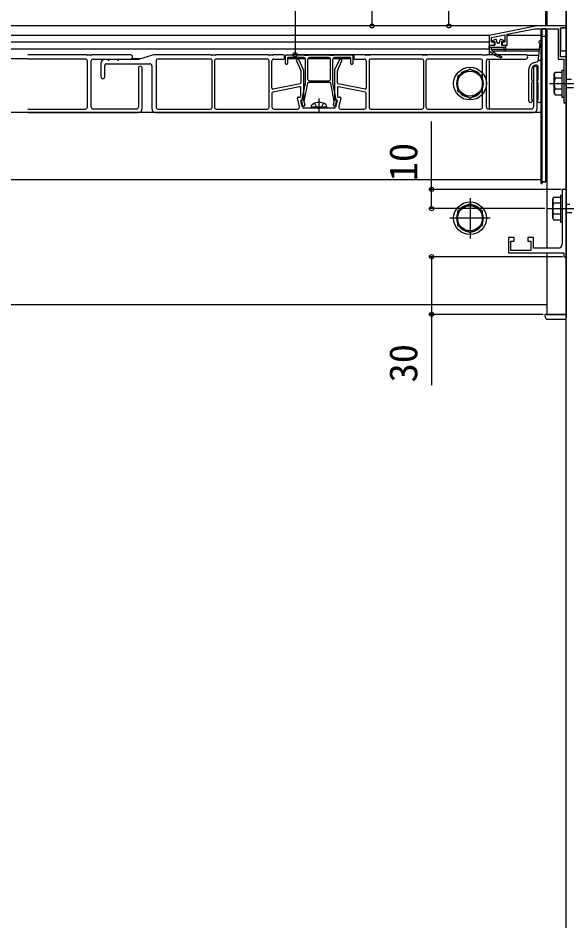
# Model space of a CAD drawing. Units: millimetres, scale not verified. Extents: x -875 to 875, y -1304 to 1296.
# Drawn here: x 290 to 575.4, y 16.9 to 489.9 of the extents above; entities that cross this region are included whole.
import ezdxf
from ezdxf.enums import TextEntityAlignment as Align

# ---------------------------------------------------------------- set-up
doc = ezdxf.new("R2010")
doc.units = ezdxf.units.MM
doc.header["$LTSCALE"] = 8
for name, color, linetype in [('0-2_YKK_11', 7, 'Continuous'), ('0-4_YKK_12', 2, 'Continuous'), ('0-5_YKK_13', 4, 'Continuous'), ('0-6_YKK_D', 6, 'Continuous'), ('0-8_YSS_K', 3, 'Continuous')]:
    doc.layers.add(name, color=color, linetype=linetype)
doc.styles.add('ＭＳ ゴシック', font='')
doc.styles.get('ＭＳ ゴシック').set_extended_font_data('MS Gothic')

msp = doc.modelspace()

# ---------------------------------------------------------------- linework, layer by layer
at = {"layer": '0-2_YKK_11'}
msp.add_lwpolyline([(560, 485.9), (535, 480.9), (535, 475.9), (537.7, 475.9), (537.7, 477.4), (536.2, 477.4), (536.2, 479.916), (543.2, 481.316), (543.2, 477.4), (541.7, 477.4), (541.7, 475.9), (544.4, 475.9), (544.4, 481.556), (558.619, 484.4), (570.8, 484.4), (570.8, 468.7), (573.8, 468.7), (573.8, 456.358), (573.92, 456.175), (573.92, 455.625), (573.8, 455.442), (573.8, 445.9), (575, 445.9), (575, 469.9), (572, 469.9), (572, 484.9), (575, 484.9), (575, 485.9)], close=True, dxfattribs=at)
for points in [[(575, 365.9), (575, 400.9), (573, 400.9), (573, 391.358), (573.12, 391.175), (573.12, 390.625), (573, 390.442), (573, 372.4)], [(571, 370.4), (558, 370.4), (558, 375.9), (555, 375.9), (555, 373.9), (556.7, 373.9), (556.7, 369.2), (546.3, 369.2), (546.3, 373.9), (548, 373.9), (548, 375.9), (545, 375.9), (545, 367.9), (573.8, 367.9), (573.8, 365.9), (575, 365.9)]]:
    msp.add_lwpolyline(points, dxfattribs=at)
msp.add_arc((571, 372.4), 2, 270.00001, 359.99999, dxfattribs=at)
at = {"layer": '0-4_YKK_12'}
for p, q in [((564.5, 485.9), (564.5, 493.9)), ((565, 495.9), (565, 485.898)), ((564.5, 485.9), (72.133, 485.9)), ((565, 485.9), (72.133, 485.9)), ((565, 485.9), (565, 485.898)), ((565, 485.9), (565, 485.898)), ((565, 484.4), (565, 370.4)), ((565, 484.4), (565, 370.4)), ((535.128, 480.9), (72.439, 480.9)), ((562, 480.9), (544.4, 480.9)), ((562, 405.9), (562, 480.9)), ((565, 480.9), (564.5, 480.9)), ((535, 473.9), (103, 473.9)), ((535, 477.4), (117.5, 477.4)), ((535, 477.4), (535, 470.9)), ((542.777, 473.6), (536.2, 473.6)), ((561.005, 473.6), (543.4, 473.6)), ((295, 468.772), (285, 468.772)), ((353.691, 468.772), (348.792, 468.772)), ((439.428, 468.772), (430, 468.772)), ((452.428, 468.772), (440.572, 468.772)), ((463, 468.772), (453.572, 468.772)), ((535.11, 472.782), (535, 472.782)), ((535, 468.7), (535, 442.954)), ((560.919, 472.782), (536.824, 472.782)), ((560.689, 470.6), (554.729, 470.6)), ((562, 440.9), (15.5, 440.9)), ((562, 405.9), (15.5, 405.9)), ((525, 396.4), (525, 375.4)), ((535.5, 385.9), (514.5, 385.9)), ((565, 367.9), (565, 340.9)), ((565, 367.9), (565, 335.9))]:
    msp.add_line(p, q, dxfattribs=at)
for points in [[(575, 495.9), (575, 335.9), (565, 335.9)], [(565, 340.9), (92.093, 340.9), (12.5, 340.9)]]:
    msp.add_lwpolyline(points, dxfattribs=at)
at = {"layer": '0-5_YKK_13'}
for p, q in [((562, 403.9), (562, 484.4)), ((562, 484.4), (562.5, 484.4)), ((562.5, 404.9), (562.5, 484.4)), ((564.5, 484.4), (562.5, 484.4)), ((562.5, 403.9), (562.5, 484.4)), ((564.5, 404.9), (564.5, 484.4)), ((572, 484.1), (572, 473.7)), ((574.2, 484.9), (572.8, 484.9)), ((575, 473.7), (575, 484.1)), ((538.32, 478.857), (536.885, 478.262)), ((539.14, 477.107), (538.725, 478.657)), ((540.259, 477.107), (540.675, 478.657)), ((542.515, 478.262), (541.079, 478.857)), ((562, 480.4), (562.5, 480.4)), ((564.5, 480.4), (562.5, 480.4)), ((535, 474.684), (535, 473.015)), ((535.3, 475.884), (538, 475.884)), ((536.2, 473.384), (536.2, 474.684)), ((538, 477.684), (537, 477.684)), ((538, 477.684), (538, 475.884)), ((539.97, 476.884), (539.43, 476.884)), ((542.4, 477.684), (541.4, 477.684)), ((541.4, 477.684), (541.4, 475.884)), ((541.4, 475.884), (543.1, 475.884)), ((542.6, 474.684), (542.804, 473.436)), ((543.4, 475.584), (543.4, 473.484)), ((561.332, 476.714), (560.352, 467.388)), ((562, 447.089), (562, 477.489)), ((325.427, 470.9), (295, 470.9)), ((325, 468.7), (295, 468.7)), ((325.93, 470.771), (325.57, 470.879)), ((327.927, 470.75), (326.073, 470.75)), ((328.43, 470.879), (328.07, 470.771)), ((348.4, 470.9), (328.573, 470.9)), ((329, 468.7), (348.4, 468.7)), ((336.48, 468.4), (335, 468.4)), ((341.48, 468.4), (337.52, 468.4)), ((352.424, 468.4), (342.52, 468.4)), ((360.427, 470.877), (352.573, 468.423)), ((389.927, 470.9), (360.576, 470.9)), ((389.9, 468.7), (362.7, 468.7)), ((390.43, 470.771), (390.07, 470.879)), ((392.427, 470.75), (390.573, 470.75)), ((392.93, 470.879), (392.57, 470.771)), ((419.677, 470.9), (393.073, 470.9)), ((419.5, 468.7), (393.1, 468.7)), ((420.18, 470.771), (419.82, 470.879)), ((422.177, 470.75), (420.323, 470.75)), ((422.68, 470.879), (422.32, 470.771)), ((428, 470.9), (422.823, 470.9)), ((423, 468.7), (428, 468.7)), ((428.5, 469.2), (428.5, 470.4)), ((429, 466.4), (429, 470.4)), ((429.5, 470.9), (438.427, 470.9)), ((430, 469.1), (430, 466.4)), ((438.5, 469.4), (430.3, 469.4)), ((435.678, 468.4), (435.129, 468.4)), ((438.57, 470.879), (438.93, 470.771)), ((439.073, 470.75), (440.927, 470.75)), ((439.5, 456.43), (439.5, 468.4)), ((440.5, 468.4), (440.5, 458.4)), ((441.07, 470.771), (441.43, 470.879)), ((441.573, 470.9), (451.427, 470.9)), ((451.57, 470.879), (451.93, 470.771)), ((452.073, 470.75), (453.927, 470.75)), ((452.5, 458.4), (452.5, 468.4)), ((453.5, 468.4), (453.5, 456.43)), ((454.07, 470.771), (454.43, 470.879)), ((462.7, 469.4), (454.5, 469.4)), ((454.573, 470.9), (463.5, 470.9)), ((457.871, 468.4), (457.322, 468.4)), ((463, 466.4), (463, 469.1)), ((464, 470.4), (464, 466.4)), ((464.5, 470.4), (464.5, 469.2)), ((470.177, 470.9), (465, 470.9)), ((465, 468.7), (470, 468.7)), ((470.68, 470.771), (470.32, 470.879)), ((472.677, 470.75), (470.823, 470.75)), ((473.18, 470.879), (472.82, 470.771)), ((499.927, 470.9), (473.323, 470.9)), ((499.9, 468.7), (473.5, 468.7)), ((500.43, 470.771), (500.07, 470.879)), ((502.427, 470.75), (500.573, 470.75)), ((502.93, 470.879), (502.57, 470.771)), ((530.927, 470.9), (503.073, 470.9)), ((530.5, 468.7), (503.1, 468.7)), ((531.43, 470.771), (531.07, 470.879)), ((533.427, 470.75), (531.573, 470.75)), ((533.93, 470.879), (533.57, 470.771)), ((553.9, 470.9), (534.073, 470.9)), ((534.5, 468.7), (553.9, 468.7)), ((572.8, 472.9), (574.2, 472.9)), ((326, 443.7), (326, 467.7)), ((328, 443.7), (328, 467.7)), ((333, 466.4), (333, 459.4)), ((335, 459.4), (335, 465.2)), ((336, 466.2), (358.5, 466.2)), ((352.5, 463.9), (352.5, 443.7)), ((354.5, 442.9), (354.5, 463.9)), ((359.5, 465.2), (359.5, 442.9)), ((361.7, 467.7), (361.7, 443.7)), ((390.9, 443.7), (390.9, 467.7)), ((392.1, 467.7), (392.1, 443.7)), ((420.5, 443.7), (420.5, 467.7)), ((422, 453.51), (422, 467.7)), ((434.674, 467.693), (436.955, 462.674)), ((438.455, 462.999), (436.133, 468.107)), ((456.867, 468.107), (454.545, 462.988)), ((456.045, 462.663), (458.327, 467.693)), ((471, 467.7), (471, 453.51)), ((472.5, 467.7), (472.5, 443.7)), ((500.9, 443.7), (500.9, 467.7)), ((502.1, 467.7), (502.1, 443.7)), ((531.5, 443.7), (531.5, 467.7)), ((533.5, 443.7), (533.5, 467.7)), ((558, 463.9), (558, 443.7)), ((558.465, 466.883), (560.352, 467.388)), ((558.853, 465.434), (559.241, 465.538)), ((560, 442.9), (560, 463.9)), ((560.425, 468.089), (562, 468.089)), ((560.5, 458.063), (560.5, 464.572)), ((437, 462.467), (437, 456.31)), ((438.5, 447.7), (438.5, 462.792)), ((454.5, 462.781), (454.5, 447.7)), ((456, 456.31), (456, 462.457)), ((555.5, 463.019), (555.5, 447.089)), ((557, 463.019), (557, 458.063)), ((568.8, 460.9), (569.233, 461.65)), ((568.8, 450.9), (568.8, 460.9)), ((572.8, 461.65), (569.231, 461.65)), ((572.8, 462.9), (572.8, 448.9)), ((572.8, 462.9), (573.8, 462.9)), ((572.8, 461.65), (572.8, 450.15)), ((573.8, 462.9), (573.8, 448.9)), ((436.402, 454.251), (422.402, 451.451)), ((436.598, 455.82), (422.598, 453.02)), ((437.737, 447.583), (439.494, 456.371)), ((440.472, 456.159), (438.579, 446.698)), ((452.234, 456.4), (440.766, 456.4)), ((441.5, 457.4), (451.5, 457.4)), ((454.421, 446.698), (452.528, 456.159)), ((453.506, 456.371), (455.263, 447.583)), ((470.402, 453.02), (456.402, 455.82)), ((470.598, 451.451), (456.598, 454.251)), ((557, 456.114), (557, 448.063)), ((560.5, 448.063), (560.5, 456.114)), ((566.3, 455.9), (665.3, 455.9)), ((572.8, 458.787), (569.247, 458.787)), ((575, 458.15), (577.8, 458.15)), ((422, 450.96), (422, 443.7)), ((437, 449.4), (437, 453.76)), ((456, 453.76), (456, 449.4)), ((471, 443.7), (471, 450.96)), ((568.8, 450.9), (569.233, 450.15)), ((569.231, 450.15), (572.8, 450.15)), ((572.8, 453.013), (569.247, 453.013)), ((578.8, 453.65), (575, 453.65)), ((436.284, 443.932), (435.248, 448.284)), ((435.734, 448.9), (436.5, 448.9)), ((437.909, 443.584), (437.088, 447.031)), ((437.38, 447.4), (438.2, 447.4)), ((438.12, 444.562), (437.414, 447.011)), ((438.585, 446.556), (439.08, 444.838)), ((446.5, 440.754), (446.5, 448.1)), ((453.92, 444.838), (454.415, 446.556)), ((454.8, 447.4), (455.62, 447.4)), ((455.586, 447.011), (454.88, 444.562)), ((455.912, 447.031), (455.091, 443.584)), ((456.5, 448.9), (457.266, 448.9)), ((457.752, 448.284), (456.716, 443.932)), ((572.8, 448.9), (573.8, 448.9)), ((295, 442.7), (325, 442.7)), ((295, 440.9), (352.5, 440.9)), ((351.5, 442.7), (329, 442.7)), ((361.5, 440.9), (558, 440.9)), ((362.7, 442.7), (389.9, 442.7)), ((393.1, 442.7), (419.5, 442.7)), ((423, 442.7), (435.311, 442.7)), ((445.98, 443.2), (438.395, 443.2)), ((442.5, 443.7), (442.642, 444.502)), ((450.5, 443.7), (442.5, 443.7)), ((442.5, 443.7), (442.588, 443.2)), ((450.412, 443.2), (442.588, 443.2)), ((454.605, 443.2), (447.02, 443.2)), ((450.5, 443.7), (450.359, 444.502)), ((450.5, 443.7), (450.412, 443.2)), ((457.689, 442.7), (470, 442.7)), ((473.5, 442.7), (499.9, 442.7)), ((503.1, 442.7), (530.5, 442.7)), ((557, 442.7), (534.5, 442.7)), ((562.5, 403.9), (562, 403.9)), ((562.5, 404.9), (564.5, 404.9)), ((572, 397.9), (572, 383.9)), ((572, 397.9), (573, 397.9)), ((573, 397.9), (573, 383.9)), ((568, 395.9), (568.433, 396.65)), ((568, 385.9), (568, 395.9)), ((572, 396.65), (568.431, 396.65)), ((572, 393.787), (568.447, 393.787)), ((572, 396.65), (572, 385.15)), ((575, 393.15), (577, 393.15)), ((565.5, 390.9), (664.5, 390.9)), ((572, 388.013), (568.447, 388.013)), ((578, 388.65), (575, 388.65)), ((568, 385.9), (568.433, 385.15)), ((568.431, 385.15), (572, 385.15)), ((572, 383.9), (573, 383.9)), ((564.002, 335.9), (564.097, 334.339)), ((565, 335.9), (564.002, 335.9)), ((565, 335.9), (575.002, 335.9)), ((575.002, 335.9), (575.002, 334.339))]:
    msp.add_line(p, q, dxfattribs=at)
for points in [[(562, 484.4), (562, 403.9), (562.5, 403.9)], [(564.5, 484.4), (564.5, 404.9), (562.5, 404.9)], [(543.4, 474.684), (535, 474.684), (535, 475.584)], [(451.5, 469.4), (446.5, 469.4), (441.5, 469.4)], [(444.2, 445.679), (445.355, 443.363), (446.5, 442.754)], [(448.8, 445.679), (447.645, 443.363), (446.5, 442.754)], [(565.095, 333.4), (575.002, 333.4), (575.002, 334.339)]]:
    msp.add_lwpolyline(points, dxfattribs=at)
for points in [[(525, 463.406), (518.5, 459.653), (518.5, 452.147), (525, 448.394), (531.5, 452.147), (531.5, 459.653)], [(525, 393.406), (518.5, 389.653), (518.5, 382.147), (525, 378.394), (531.5, 382.147), (531.5, 389.653)]]:
    msp.add_lwpolyline(points, close=True, dxfattribs=at)
for centre, radius in [((525, 455.9), 8.5), ((525, 455.9), 6.5), ((525, 385.9), 8.5), ((525, 385.9), 6.5)]:
    msp.add_circle(centre, radius, dxfattribs=at)
for centre, radius, start, end in [((572.8, 484.1), 0.8, 90, 180), ((574.2, 484.1), 0.8, 0, 90), ((537, 477.984), 0.3, 112.52333, 270), ((538.435, 478.58), 0.3, 15, 112.52333), ((540.965, 478.58), 0.3, 67.47667, 165), ((542.4, 477.984), 0.3, 270, 67.47667), ((561.4, 477.489), 0.6, 0, 250.49548), ((535.3, 475.584), 0.3, 90, 180), ((546.922, 483.874), 15, 224.37148, 248.03702), ((539.43, 477.184), 0.3, 195, 270), ((539.97, 477.184), 0.3, 270, 345), ((543.1, 473.484), 0.3, 189.2775, 0), ((543.1, 475.584), 0.3, 0, 90), ((561.133, 476.735), 0.2, 354.00021, 70.49548), ((572.8, 473.7), 0.8, 180, 270), ((574.2, 473.7), 0.8, 270, 0), ((325, 467.7), 1, 0, 90), ((325.427, 470.4), 0.5, 73.30076, 90), ((326.073, 471.25), 0.5, 253.30076, 270), ((327.927, 471.25), 0.5, 270, 286.69924), ((329, 467.7), 1, 90, 180), ((328.573, 470.4), 0.5, 90, 106.69924), ((335, 466.4), 2, 90, 180), ((336.48, 468.1), 0.3, 30, 90), ((337.52, 468.1), 0.3, 90, 150), ((341.48, 468.1), 0.3, 30, 90), ((342.52, 468.1), 0.3, 90, 150), ((348.4, 469.8), 1.1, 270, 90), ((352.424, 468.9), 0.5, 270, 287.35402), ((360.576, 470.4), 0.5, 90, 107.35402), ((362.7, 467.7), 1, 90, 180), ((389.9, 467.7), 1, 0, 90), ((389.927, 470.4), 0.5, 73.30076, 90), ((390.573, 471.25), 0.5, 253.30076, 270), ((393.1, 467.7), 1, 90, 180), ((392.427, 471.25), 0.5, 270, 286.69924), ((393.073, 470.4), 0.5, 90, 106.69924), ((419.5, 467.7), 1, 360, 90), ((419.677, 470.4), 0.5, 73.30076, 90), ((420.323, 471.25), 0.5, 253.30076, 270), ((423, 467.7), 1, 90, 180), ((422.177, 471.25), 0.5, 270, 286.69924), ((422.823, 470.4), 0.5, 90, 106.69924), ((428, 470.4), 0.5, 0, 90), ((428, 469.2), 0.5, 270, 0), ((429.5, 470.4), 0.5, 90, 180), ((430.3, 469.1), 0.3, 90, 180), ((435.129, 467.9), 0.5, 90, 204.44395), ((435.678, 467.9), 0.5, 24.44395, 90), ((438.427, 470.4), 0.5, 73.30076, 90), ((438.5, 468.4), 1, 0, 90), ((439.073, 471.25), 0.5, 253.30076, 270), ((441.5, 468.4), 1, 90, 180), ((440.927, 471.25), 0.5, 270, 286.69924), ((441.573, 470.4), 0.5, 90, 106.69924), ((451.427, 470.4), 0.5, 73.30076, 90), ((451.5, 468.4), 1, 0, 90), ((452.073, 471.25), 0.5, 253.30076, 270), ((454.5, 468.4), 1, 90, 180), ((453.927, 471.25), 0.5, 270, 286.69924), ((454.573, 470.4), 0.5, 90, 106.69924), ((457.322, 467.9), 0.5, 90, 155.5983), ((457.871, 467.9), 0.5, 335.5983, 90), ((462.7, 469.1), 0.3, 360, 90), ((463.5, 470.4), 0.5, 0, 90), ((465, 470.4), 0.5, 90, 180), ((465, 469.2), 0.5, 180, 270), ((470, 467.7), 1, 0, 90), ((470.177, 470.4), 0.5, 73.30076, 90), ((470.823, 471.25), 0.5, 253.30076, 270), ((473.5, 467.7), 1, 90, 180), ((472.677, 471.25), 0.5, 270, 286.69924), ((473.323, 470.4), 0.5, 90, 106.69924), ((499.9, 467.7), 1, 0, 90), ((499.927, 470.4), 0.5, 73.30076, 90), ((500.573, 471.25), 0.5, 253.30076, 270), ((503.1, 467.7), 1, 90, 180), ((502.427, 471.25), 0.5, 270, 286.69924), ((503.073, 470.4), 0.5, 90, 106.69924), ((530.5, 467.7), 1, 0, 90), ((530.927, 470.4), 0.5, 73.30076, 90), ((531.573, 471.25), 0.5, 253.30076, 270), ((533.427, 471.25), 0.5, 270, 286.69924), ((534.5, 467.7), 1, 90, 180), ((534.073, 470.4), 0.5, 90, 106.69924), ((535.3, 473.015), 0.3, 180, 227.23327), ((545.281, 483.806), 15, 227.23327, 253.87973), ((541.2, 469.684), 0.3, 253.87973, 68.03702), ((553.9, 469.8), 1.1, 270, 90), ((336, 465.2), 1, 90, 180), ((337, 468.4), 0.3, 210, 330), ((342, 468.4), 0.3, 210, 330), ((353.5, 463.9), 1, 0, 180), ((358.5, 465.2), 1, 0, 90), ((429.5, 466.4), 0.5, 180, 270), ((429.5, 466.4), 0.5, 270, 0), ((463.5, 466.4), 0.5, 180, 270), ((463.5, 466.4), 0.5, 270, 0), ((559.5, 463.019), 4, 104.99939, 180), ((559.5, 463.019), 2.5, 104.9981, 180), ((559, 463.9), 1, 0, 180), ((559.5, 464.572), 1, 0, 105), ((334, 459.4), 1, 180, 0), ((436.5, 462.467), 0.5, 360, 24.44395), ((438, 462.792), 0.5, 0, 24.44395), ((455, 462.781), 0.5, 155.5983, 180), ((456.5, 462.457), 0.5, 155.5983, 180), ((525, 455.9), 7.05, 97.21814, 142.78186), ((525, 455.9), 7.05, 37.21814, 82.78186), ((571.356, 460.23), 2.556, 146.25178, 214.38425), ((436.5, 453.76), 0.5, 0, 101.30993), ((436.5, 456.31), 0.5, 281.30993, 0), ((439.2, 456.43), 0.3, 348.69007, 0), ((440.766, 456.1), 0.3, 90, 168.69007), ((441.5, 458.4), 1, 180, 270), ((451.5, 458.4), 1, 270, 360), ((452.234, 456.1), 0.3, 11.30993, 90), ((453.8, 456.43), 0.3, 180, 191.30993), ((456.5, 456.31), 0.5, 180, 258.69007), ((456.5, 453.76), 0.5, 78.69007, 180), ((525, 455.9), 7.05, 157.21814, 202.78186), ((525, 455.9), 7.05, 337.21814, 22.78186), ((557.2, 458.063), 0.2, 180, 234.31467), ((557.2, 456.114), 0.2, 125.68533, 180), ((556.5, 457.089), 1, 305.68533, 54.31467), ((561, 457.089), 1, 125.68533, 234.31467), ((560.3, 458.063), 0.2, 305.68533, 0), ((560.3, 456.114), 0.2, 0, 54.31467), ((578.353, 455.9), 9.553, 162.41205, 197.58795), ((422.5, 453.51), 0.5, 180, 281.30993), ((422.5, 450.96), 0.5, 101.30993, 180), ((436.5, 449.4), 0.5, 270, 0), ((456.5, 449.4), 0.5, 180, 270), ((470.5, 453.51), 0.5, 258.69007, 0), ((470.5, 450.96), 0.5, 360, 78.69007), ((525, 455.9), 7.05, 217.21814, 262.78186), ((525, 455.9), 7.05, 277.21814, 322.78186), ((571.356, 451.57), 2.556, 145.61575, 213.74822), ((435.734, 448.4), 0.5, 90, 193.3925), ((437.38, 447.1), 0.3, 90, 193.3925), ((437.7, 447.1), 0.3, 114.827, 197.33887), ((437.442, 447.642), 0.3, 296.01796, 348.69007), ((438.6, 444.7), 0.5, 196.079, 16.079), ((438.2, 447.7), 0.3, 270, 0), ((438.874, 446.639), 0.3, 168.69007, 196.079), ((443.528, 444.346), 0.9, 122.05588, 170), ((446.5, 439.6), 6.5, 57.94412, 122.05588), ((449.472, 444.346), 0.9, 10, 57.94412), ((454.4, 444.7), 0.5, 163.921, 343.921), ((454.126, 446.639), 0.3, 343.921, 11.30993), ((454.8, 447.7), 0.3, 180, 270), ((455.558, 447.642), 0.3, 191.30993, 243.98204), ((455.3, 447.1), 0.3, 342.66113, 65.173), ((455.62, 447.1), 0.3, 346.6075, 90), ((457.266, 448.4), 0.5, 346.6075, 90), ((556.5, 447.089), 1, 180, 54.31467), ((557.2, 448.063), 0.2, 180, 234.31467), ((561, 447.089), 1, 125.68533, 0), ((560.3, 448.063), 0.2, 305.68533, 0), ((325, 443.7), 1, 270, 0), ((329, 443.7), 1, 180, 270), ((351.5, 443.7), 1, 270, 0), ((352.5, 442.9), 2, 270, 0), ((361.5, 442.9), 2, 180, 270), ((362.7, 443.7), 1, 180, 270), ((389.9, 443.7), 1, 270, 0), ((393.1, 443.7), 1, 180, 270), ((419.5, 443.7), 1, 270, 360), ((423, 443.7), 1, 180, 270), ((435.311, 443.7), 1, 270, 13.3925), ((438.395, 443.7), 0.5, 193.3925, 270), ((445.98, 442.9), 0.3, 30, 90), ((446.5, 443.2), 0.3, 210, 330), ((447.02, 442.9), 0.3, 90, 150), ((454.605, 443.7), 0.5, 270, 346.6075), ((457.689, 443.7), 1, 166.6075, 270), ((470, 443.7), 1, 270, 0), ((473.5, 443.7), 1, 180, 270), ((499.9, 443.7), 1, 270, 0), ((503.1, 443.7), 1, 180, 270), ((530.5, 443.7), 1, 270, 0), ((534.5, 443.7), 1, 180, 270), ((557, 443.7), 1, 270, 0), ((558, 442.9), 2, 270, 0), ((525, 385.9), 7.05, 97.21814, 142.78186), ((525, 385.9), 7.05, 37.21814, 82.78186), ((570.556, 395.23), 2.556, 146.25178, 214.38425), ((577.553, 390.9), 9.553, 162.41205, 197.58795), ((525, 385.9), 7.05, 157.21814, 202.78186), ((525, 385.9), 7.05, 337.21814, 22.78186), ((570.556, 386.57), 2.556, 145.61575, 213.74822), ((525, 385.9), 7.05, 217.21814, 262.78186), ((525, 385.9), 7.05, 277.21814, 322.78186), ((565.095, 334.4), 1, 183.5, 270)]:
    msp.add_arc(centre, radius, start, end, dxfattribs=at)
at = {"layer": '0-6_YKK_D'}
for p, q in [((434, 565.9), (434, 470.9)), ((474, 565.9), (474, 485.9)), ((524, 470.9), (433, 470.9)), ((572.5, 400.9), (504, 400.9)), ((564, 390.9), (504, 390.9)), ((573.1, 365.9), (504, 365.9)), ((563.002, 335.9), (504, 335.9))]:
    msp.add_line(p, q, dxfattribs=at)
for points in [[(514, 485.9), (514, 514.3), (514, 592.668)], [(505, 390.9), (505, 400.9), (505, 436.2)], [(505, 365.9), (505, 335.9), (505, 299.009)]]:
    msp.add_lwpolyline(points, dxfattribs=at)
for centre in [(474, 485.9), (514, 485.9), (434, 470.9), (505, 400.9), (505, 390.9), (505, 365.9), (505, 335.9)]:
    msp.add_circle(centre, 1.075, dxfattribs=at)
at = {"layer": '0-8_YSS_K'}
msp.add_line((575, 16.9), (575, 516.1), dxfattribs=at)

# ---------------------------------------------------------------- texts
at = {"layer": '0-6_YKK_D', "style": 'ＭＳ ゴシック'}
for s, p in [('10', (502, 405.132)), ('30', (502, 300.532))]:
    msp.add_text(s, height=14.66, rotation=90, dxfattribs=at).set_placement(p, align=Align.BOTTOM_LEFT)

doc.saveas('drawing.dxf')
